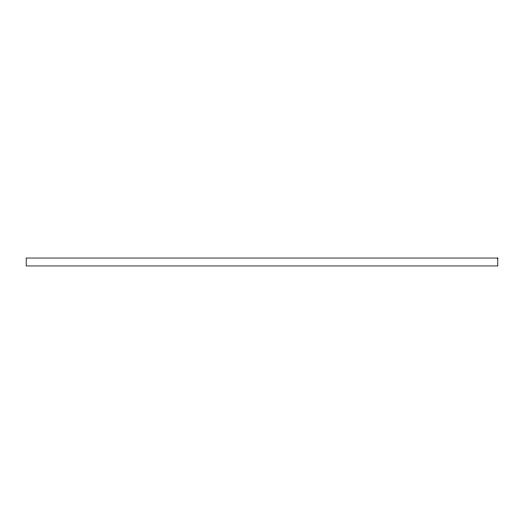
<?xml version="1.0" encoding="UTF-8"?>
<svg xmlns="http://www.w3.org/2000/svg" width="524" height="524" viewBox="0 0 524 524"><rect width="100%" height="100%" fill="white"/><g stroke="black" fill="none" stroke-linecap="round" stroke-linejoin="round"><path stroke-width="0.79" d="M497.8 258.05L26.2 258.05L26.2 265.95L497.8 265.95L497.8 258.05"/></g></svg>
